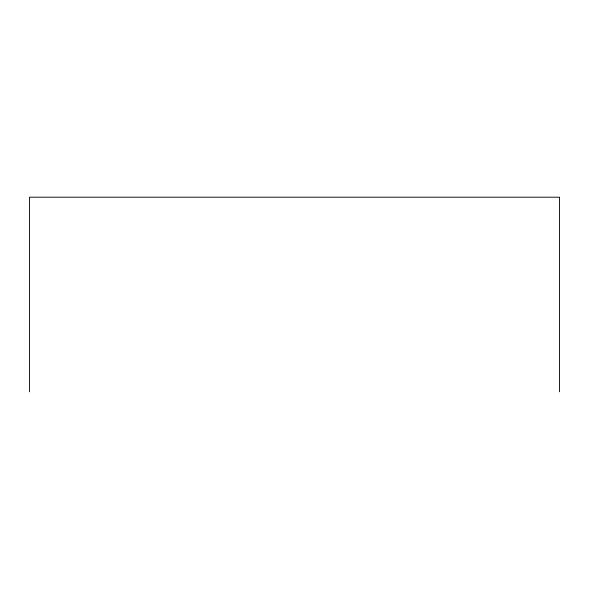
<?xml version="1.0" encoding="UTF-8"?>
<svg xmlns="http://www.w3.org/2000/svg" width="589" height="589" viewBox="0 0 589 589"><rect width="100%" height="100%" fill="white"/><g stroke="black" fill="none" stroke-linecap="round" stroke-linejoin="round"><path stroke-width="0.88" d="M559.55 391.795L559.55 197.205L29.45 197.205L29.45 391.795"/></g></svg>
